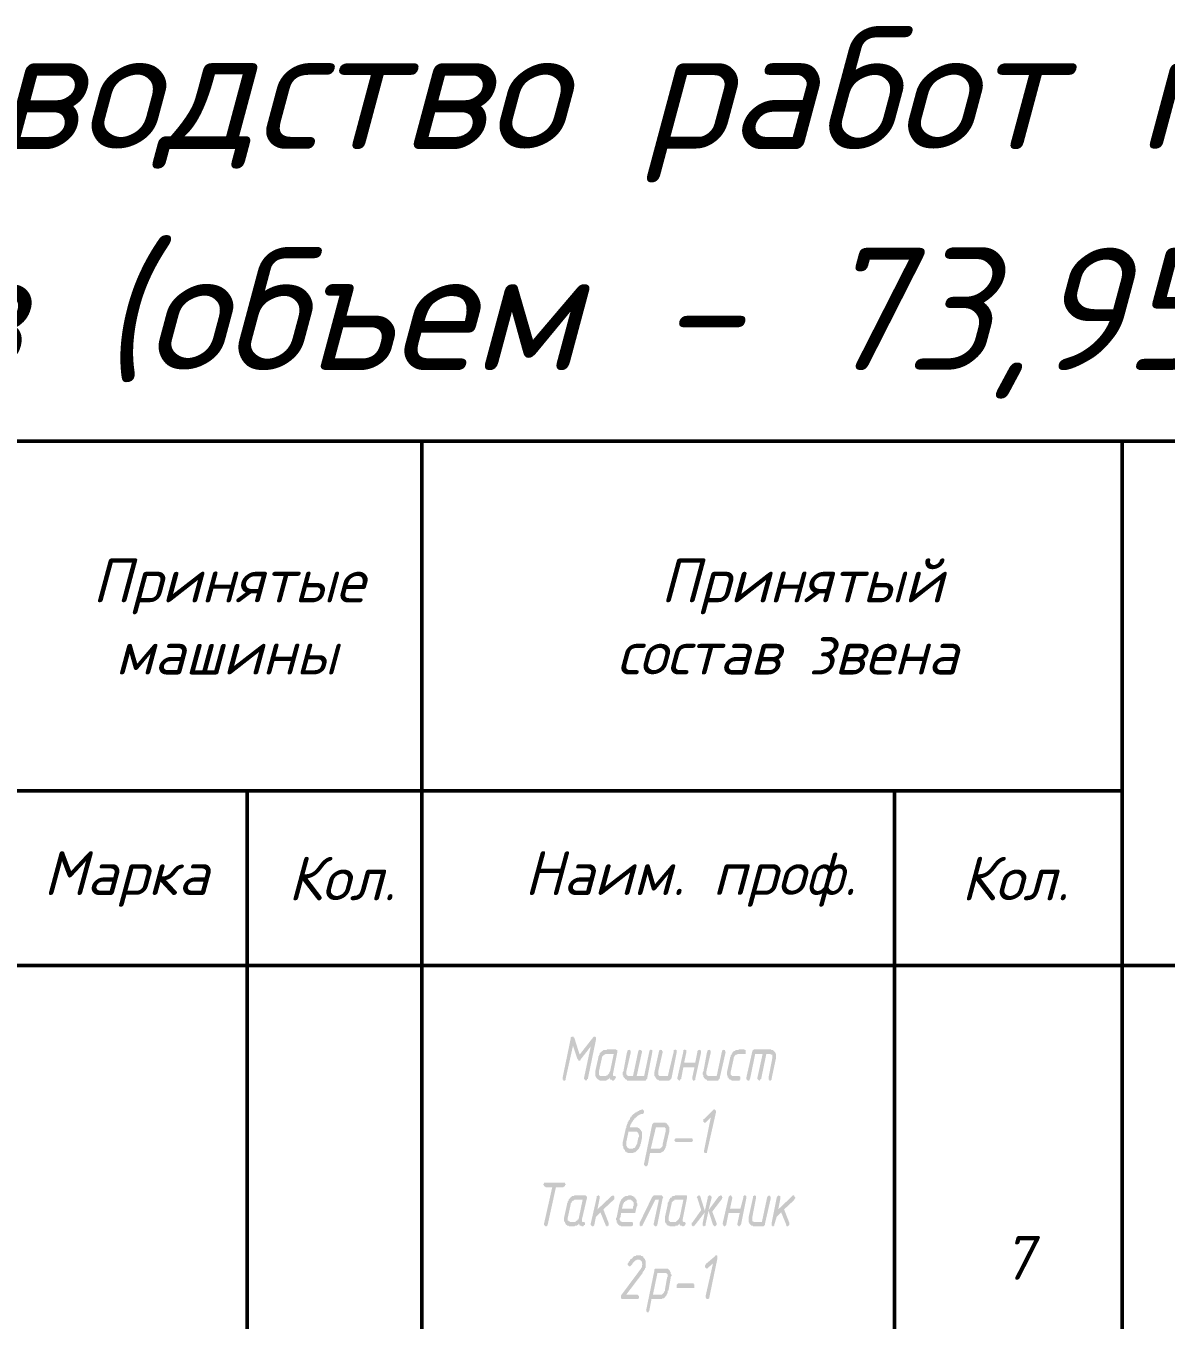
# Model space of a CAD drawing. Header units: millimetres. Extents: x 2279 to 5236, y 896 to 2828.
# Drawn here: x 3806.6 to 3871.7, y 1210.2 to 1284.2 of the extents above; entities that cross this region are included whole.
import ezdxf

# ---------------------------------------------------------------- set-up
doc = ezdxf.new("R2010")
doc.units = ezdxf.units.MM
doc.layers.add('PDF _!!ТОНКАЯ', color=7, linetype='Continuous')
doc.layers.add('PDF _Текст', color=7, linetype='Continuous')
doc.styles.add('PDF ISOCPEUR Italic', font='isocpeui.ttf')

msp = doc.modelspace()

# ---------------------------------------------------------------- hatches: boundary and pattern name
at = {"layer": 'PDF _!!ТОНКАЯ', "transparency": 33554559}
for points in [[(3837.82, 1225.91), (3837.397, 1224.005), (3837.397, 1224.005), (3837.397, 1223.963), (3837.355, 1223.921), (3837.355, 1223.921), (3837.312, 1223.921), (3837.27, 1223.921), (3837.27, 1223.963), (3837.228, 1223.963), (3837.228, 1224.005), (3837.228, 1224.048), (3837.228, 1224.048), (3837.228, 1224.09), (3837.228, 1224.09), (3837.693, 1226.334), (3837.693, 1226.376), (3837.736, 1226.418), (3837.736, 1226.418), (3837.778, 1226.418), (3837.778, 1226.418), (3837.82, 1226.418), (3837.863, 1226.418), (3837.863, 1226.376), (3837.905, 1226.376), (3837.905, 1226.334), (3838.201, 1225.402), (3838.963, 1226.376), (3839.006, 1226.418), (3839.006, 1226.418), (3839.048, 1226.418), (3839.09, 1226.418), (3839.09, 1226.418), (3839.133, 1226.376), (3839.133, 1226.376), (3839.133, 1226.334), (3839.133, 1226.291), (3839.133, 1226.249), (3839.133, 1226.249), (3838.667, 1224.005), (3838.625, 1224.005), (3838.625, 1223.963), (3838.582, 1223.921), (3838.582, 1223.921), (3838.54, 1223.921), (3838.54, 1223.921), (3838.498, 1223.963), (3838.498, 1223.963), (3838.455, 1224.005), (3838.455, 1224.048), (3838.455, 1224.048), (3838.455, 1224.09), (3838.455, 1224.09), (3838.836, 1225.868), (3838.244, 1225.106), (3838.244, 1225.064), (3838.201, 1225.064), (3838.159, 1225.064), (3838.159, 1225.064), (3838.117, 1225.064), (3838.117, 1225.106), (3838.074, 1225.148)], [(3842.054, 1224.005), (3842.011, 1224.005), (3842.011, 1223.963), (3842.011, 1223.963), (3841.969, 1223.921), (3841.969, 1223.921), (3841.927, 1223.921), (3840.995, 1223.921), (3840.953, 1223.921), (3840.911, 1223.921), (3840.911, 1223.963), (3840.868, 1223.963), (3840.826, 1223.963), (3840.826, 1224.005), (3840.784, 1224.005), (3840.784, 1224.048), (3840.784, 1224.048), (3840.741, 1224.09), (3840.741, 1224.09), (3840.699, 1224.132), (3840.699, 1224.175), (3840.699, 1224.217), (3840.657, 1224.217), (3840.657, 1224.259), (3840.657, 1224.302), (3840.657, 1224.344), (3840.657, 1224.344), (3840.657, 1224.386), (3840.699, 1224.429), (3840.911, 1225.572), (3840.953, 1225.614), (3840.953, 1225.656), (3840.995, 1225.656), (3840.995, 1225.656), (3841.038, 1225.699), (3841.038, 1225.656), (3841.08, 1225.656), (3841.08, 1225.656), (3841.122, 1225.614), (3841.122, 1225.572), (3841.122, 1225.572), (3841.122, 1225.529), (3841.122, 1225.529), (3840.868, 1224.429), (3840.868, 1224.386), (3840.868, 1224.344), (3840.868, 1224.344), (3840.868, 1224.302), (3840.868, 1224.259), (3840.911, 1224.259), (3840.911, 1224.217), (3840.953, 1224.217), (3840.953, 1224.175), (3840.995, 1224.175), (3841.038, 1224.175), (3841.038, 1224.175), (3841.249, 1224.175), (3841.546, 1225.572), (3841.546, 1225.614), (3841.588, 1225.656), (3841.588, 1225.656), (3841.63, 1225.656), (3841.63, 1225.699), (3841.673, 1225.656), (3841.715, 1225.656), (3841.715, 1225.656), (3841.757, 1225.614), (3841.757, 1225.572), (3841.757, 1225.572), (3841.757, 1225.529), (3841.757, 1225.529), (3841.461, 1224.175), (3841.884, 1224.175), (3842.181, 1225.572), (3842.181, 1225.614), (3842.223, 1225.656), (3842.223, 1225.656), (3842.265, 1225.656), (3842.265, 1225.699), (3842.308, 1225.656), (3842.308, 1225.656), (3842.35, 1225.656), (3842.35, 1225.614), (3842.35, 1225.572), (3842.35, 1225.572), (3842.35, 1225.529), (3842.35, 1225.529)], [(3843.578, 1225.572), (3843.578, 1225.614), (3843.578, 1225.656), (3843.62, 1225.656), (3843.62, 1225.656), (3843.663, 1225.699), (3843.705, 1225.656), (3843.705, 1225.656), (3843.747, 1225.656), (3843.747, 1225.614), (3843.747, 1225.572), (3843.747, 1225.572), (3843.747, 1225.529), (3843.747, 1225.529), (3843.451, 1224.048), (3843.409, 1224.005), (3843.409, 1224.005), (3843.409, 1223.963), (3843.366, 1223.963), (3843.324, 1223.921), (3843.324, 1223.921), (3843.324, 1223.921), (3842.774, 1223.921), (3842.774, 1223.921), (3842.731, 1223.921), (3842.689, 1223.963), (3842.689, 1223.963), (3842.646, 1223.963), (3842.604, 1224.005), (3842.604, 1224.005), (3842.562, 1224.048), (3842.562, 1224.048), (3842.562, 1224.09), (3842.519, 1224.09), (3842.519, 1224.132), (3842.477, 1224.175), (3842.477, 1224.217), (3842.477, 1224.259), (3842.477, 1224.259), (3842.477, 1224.302), (3842.477, 1224.344), (3842.477, 1224.344), (3842.477, 1224.386), (3842.477, 1224.429), (3842.731, 1225.572), (3842.731, 1225.614), (3842.774, 1225.656), (3842.774, 1225.656), (3842.816, 1225.656), (3842.816, 1225.699), (3842.858, 1225.656), (3842.901, 1225.656), (3842.901, 1225.656), (3842.901, 1225.614), (3842.943, 1225.572), (3842.943, 1225.572), (3842.943, 1225.529), (3842.943, 1225.529), (3842.689, 1224.429), (3842.689, 1224.386), (3842.689, 1224.344), (3842.689, 1224.344), (3842.689, 1224.302), (3842.689, 1224.259), (3842.689, 1224.259), (3842.731, 1224.217), (3842.731, 1224.217), (3842.774, 1224.175), (3842.774, 1224.175), (3842.816, 1224.175), (3842.858, 1224.175), (3843.239, 1224.175)], [(3844.763, 1224.683), (3844.128, 1224.683), (3844.001, 1224.005), (3843.959, 1224.005), (3843.959, 1223.963), (3843.917, 1223.921), (3843.917, 1223.921), (3843.874, 1223.921), (3843.874, 1223.921), (3843.832, 1223.963), (3843.832, 1223.963), (3843.79, 1224.005), (3843.79, 1224.048), (3843.79, 1224.048), (3843.79, 1224.09), (3843.79, 1224.09), (3844.128, 1225.572), (3844.128, 1225.614), (3844.128, 1225.656), (3844.171, 1225.656), (3844.171, 1225.656), (3844.213, 1225.699), (3844.255, 1225.656), (3844.255, 1225.656), (3844.298, 1225.656), (3844.298, 1225.614), (3844.298, 1225.572), (3844.298, 1225.572), (3844.298, 1225.529), (3844.298, 1225.529), (3844.171, 1224.937), (3844.806, 1224.937), (3844.933, 1225.572), (3844.933, 1225.614), (3844.975, 1225.656), (3844.975, 1225.656), (3845.017, 1225.656), (3845.017, 1225.699), (3845.06, 1225.656), (3845.102, 1225.656), (3845.102, 1225.656), (3845.144, 1225.614), (3845.144, 1225.572), (3845.144, 1225.572), (3845.144, 1225.529), (3845.144, 1225.529), (3844.806, 1224.005), (3844.806, 1224.005), (3844.806, 1223.963), (3844.763, 1223.921), (3844.721, 1223.921), (3844.721, 1223.921), (3844.679, 1223.921), (3844.679, 1223.963), (3844.636, 1223.963), (3844.636, 1224.005), (3844.636, 1224.048), (3844.636, 1224.048), (3844.636, 1224.09), (3844.636, 1224.09)], [(3846.33, 1225.572), (3846.33, 1225.614), (3846.372, 1225.656), (3846.372, 1225.656), (3846.414, 1225.656), (3846.414, 1225.699), (3846.457, 1225.656), (3846.499, 1225.656), (3846.499, 1225.656), (3846.499, 1225.614), (3846.541, 1225.572), (3846.541, 1225.572), (3846.541, 1225.529), (3846.541, 1225.529), (3846.203, 1224.048), (3846.203, 1224.005), (3846.16, 1224.005), (3846.16, 1223.963), (3846.118, 1223.963), (3846.118, 1223.921), (3846.076, 1223.921), (3846.076, 1223.921), (3845.568, 1223.921), (3845.525, 1223.921), (3845.483, 1223.921), (3845.483, 1223.963), (3845.441, 1223.963), (3845.398, 1223.963), (3845.398, 1224.005), (3845.356, 1224.005), (3845.356, 1224.048), (3845.314, 1224.048), (3845.314, 1224.09), (3845.314, 1224.09), (3845.271, 1224.132), (3845.271, 1224.175), (3845.271, 1224.217), (3845.229, 1224.259), (3845.229, 1224.259), (3845.229, 1224.302), (3845.229, 1224.344), (3845.229, 1224.344), (3845.229, 1224.386), (3845.271, 1224.429), (3845.483, 1225.572), (3845.525, 1225.614), (3845.525, 1225.656), (3845.568, 1225.656), (3845.568, 1225.656), (3845.61, 1225.699), (3845.61, 1225.656), (3845.652, 1225.656), (3845.652, 1225.656), (3845.695, 1225.614), (3845.695, 1225.572), (3845.695, 1225.572), (3845.695, 1225.529), (3845.695, 1225.529), (3845.441, 1224.429), (3845.441, 1224.386), (3845.441, 1224.344), (3845.441, 1224.344), (3845.441, 1224.302), (3845.441, 1224.259), (3845.483, 1224.259), (3845.483, 1224.217), (3845.525, 1224.217), (3845.525, 1224.175), (3845.568, 1224.175), (3845.61, 1224.175), (3845.61, 1224.175), (3846.033, 1224.175)], [(3847.261, 1223.921), (3846.922, 1223.921), (3846.922, 1223.921), (3846.88, 1223.921), (3846.838, 1223.963), (3846.838, 1223.963), (3846.795, 1223.963), (3846.753, 1224.005), (3846.753, 1224.005), (3846.711, 1224.048), (3846.711, 1224.048), (3846.711, 1224.09), (3846.668, 1224.09), (3846.668, 1224.132), (3846.668, 1224.175), (3846.626, 1224.217), (3846.626, 1224.259), (3846.626, 1224.259), (3846.626, 1224.302), (3846.626, 1224.344), (3846.626, 1224.344), (3846.626, 1224.386), (3846.626, 1224.429), (3846.795, 1225.191), (3846.795, 1225.233), (3846.838, 1225.275), (3846.838, 1225.318), (3846.838, 1225.36), (3846.838, 1225.36), (3846.88, 1225.402), (3846.88, 1225.445), (3846.922, 1225.487), (3846.922, 1225.487), (3846.922, 1225.529), (3846.965, 1225.529), (3846.965, 1225.572), (3846.965, 1225.572), (3847.007, 1225.572), (3847.007, 1225.614), (3847.049, 1225.614), (3847.092, 1225.614), (3847.092, 1225.656), (3847.134, 1225.656), (3847.176, 1225.656), (3847.176, 1225.656), (3847.219, 1225.656), (3847.261, 1225.656), (3847.303, 1225.699), (3847.303, 1225.699), (3847.6, 1225.699), (3847.642, 1225.656), (3847.642, 1225.656), (3847.684, 1225.656), (3847.684, 1225.614), (3847.684, 1225.572), (3847.684, 1225.572), (3847.684, 1225.529), (3847.684, 1225.487), (3847.684, 1225.445), (3847.642, 1225.445), (3847.642, 1225.445), (3847.6, 1225.445), (3847.261, 1225.445), (3847.219, 1225.445), (3847.219, 1225.402), (3847.176, 1225.402), (3847.134, 1225.402), (3847.134, 1225.402), (3847.092, 1225.36), (3847.092, 1225.36), (3847.049, 1225.318), (3847.049, 1225.318), (3847.049, 1225.275), (3847.007, 1225.233), (3847.007, 1225.191), (3847.007, 1225.191), (3846.838, 1224.429), (3846.838, 1224.386), (3846.838, 1224.344), (3846.838, 1224.344), (3846.838, 1224.302), (3846.838, 1224.259), (3846.838, 1224.259), (3846.88, 1224.217), (3846.88, 1224.217), (3846.922, 1224.175), (3846.922, 1224.175), (3846.965, 1224.175), (3847.007, 1224.175), (3847.261, 1224.175), (3847.303, 1224.175), (3847.346, 1224.175), (3847.346, 1224.132), (3847.388, 1224.132), (3847.388, 1224.09), (3847.388, 1224.048), (3847.388, 1224.005), (3847.388, 1223.963), (3847.346, 1223.963), (3847.346, 1223.921), (3847.303, 1223.921), (3847.261, 1223.921)], [(3848.065, 1225.572), (3848.065, 1225.614), (3848.108, 1225.656), (3848.108, 1225.656), (3848.15, 1225.656), (3848.15, 1225.699), (3849.124, 1225.699), (3849.166, 1225.656), (3849.166, 1225.656), (3849.208, 1225.656), (3849.251, 1225.656), (3849.251, 1225.656), (3849.293, 1225.614), (3849.293, 1225.614), (3849.335, 1225.572), (3849.335, 1225.572), (3849.378, 1225.529), (3849.378, 1225.487), (3849.378, 1225.487), (3849.42, 1225.445), (3849.42, 1225.402), (3849.42, 1225.36), (3849.42, 1225.318), (3849.42, 1225.275), (3849.42, 1225.275), (3849.42, 1225.233), (3849.42, 1225.191), (3849.42, 1225.191), (3849.166, 1224.005), (3849.166, 1224.005), (3849.166, 1223.963), (3849.124, 1223.921), (3849.081, 1223.921), (3849.081, 1223.921), (3849.039, 1223.921), (3849.039, 1223.963), (3848.997, 1223.963), (3848.997, 1224.005), (3848.997, 1224.048), (3848.997, 1224.048), (3848.997, 1224.09), (3848.997, 1224.09), (3849.208, 1225.191), (3849.208, 1225.233), (3849.208, 1225.275), (3849.208, 1225.275), (3849.208, 1225.318), (3849.208, 1225.318), (3849.208, 1225.36), (3849.208, 1225.402), (3849.166, 1225.402), (3849.124, 1225.402), (3849.124, 1225.445), (3849.081, 1225.445), (3849.081, 1225.445), (3848.87, 1225.445), (3848.573, 1224.005), (3848.531, 1224.005), (3848.531, 1223.963), (3848.489, 1223.921), (3848.489, 1223.921), (3848.446, 1223.921), (3848.446, 1223.921), (3848.404, 1223.963), (3848.404, 1223.963), (3848.362, 1224.005), (3848.362, 1224.048), (3848.362, 1224.048), (3848.362, 1224.09), (3848.362, 1224.09), (3848.658, 1225.445), (3848.235, 1225.445), (3847.938, 1224.005), (3847.938, 1224.005), (3847.896, 1223.963), (3847.896, 1223.921), (3847.854, 1223.921), (3847.854, 1223.921), (3847.811, 1223.921), (3847.769, 1223.963), (3847.769, 1223.963), (3847.727, 1224.005), (3847.727, 1224.048), (3847.727, 1224.048), (3847.727, 1224.09), (3847.727, 1224.09)], [(3845.695, 1221.804), (3845.441, 1221.55), (3845.398, 1221.508), (3845.356, 1221.508), (3845.356, 1221.508), (3845.314, 1221.508), (3845.314, 1221.55), (3845.271, 1221.55), (3845.271, 1221.592), (3845.271, 1221.635), (3845.271, 1221.635), (3845.271, 1221.677), (3845.271, 1221.719), (3845.314, 1221.719), (3845.822, 1222.227), (3845.864, 1222.27), (3845.864, 1222.27), (3845.864, 1222.27), (3845.906, 1222.27), (3845.949, 1222.227), (3845.949, 1222.227), (3845.991, 1222.185), (3845.991, 1222.185), (3845.991, 1222.143), (3845.991, 1222.1), (3845.991, 1222.1), (3845.483, 1219.856), (3845.483, 1219.814), (3845.483, 1219.772), (3845.441, 1219.772), (3845.398, 1219.772), (3845.398, 1219.772), (3845.356, 1219.772), (3845.356, 1219.772), (3845.314, 1219.814), (3845.314, 1219.814), (3845.314, 1219.856), (3845.314, 1219.899), (3845.314, 1219.941), (3845.314, 1219.941)], [(3844.552, 1220.407), (3843.747, 1220.407), (3843.705, 1220.407), (3843.663, 1220.407), (3843.663, 1220.407), (3843.663, 1220.449), (3843.62, 1220.491), (3843.62, 1220.491), (3843.62, 1220.534), (3843.663, 1220.576), (3843.663, 1220.618), (3843.705, 1220.618), (3843.705, 1220.618), (3843.747, 1220.618), (3844.552, 1220.618), (3844.594, 1220.618), (3844.636, 1220.618), (3844.636, 1220.618), (3844.636, 1220.576), (3844.679, 1220.534), (3844.679, 1220.491), (3844.679, 1220.491), (3844.636, 1220.449), (3844.636, 1220.407), (3844.636, 1220.407), (3844.594, 1220.407), (3844.552, 1220.407)], [(3836.847, 1217.824), (3836.381, 1215.708), (3836.381, 1215.665), (3836.339, 1215.623), (3836.339, 1215.623), (3836.296, 1215.581), (3836.296, 1215.581), (3836.254, 1215.581), (3836.212, 1215.623), (3836.212, 1215.623), (3836.169, 1215.665), (3836.169, 1215.708), (3836.169, 1215.708), (3836.169, 1215.75), (3836.169, 1215.75), (3836.635, 1217.824), (3836.254, 1217.824), (3836.212, 1217.867), (3836.169, 1217.867), (3836.169, 1217.867), (3836.169, 1217.909), (3836.127, 1217.951), (3836.127, 1217.951), (3836.127, 1217.994), (3836.169, 1218.036), (3836.169, 1218.078), (3836.169, 1218.078), (3836.212, 1218.078), (3836.254, 1218.078), (3837.27, 1218.078), (3837.312, 1218.078), (3837.355, 1218.078), (3837.355, 1218.078), (3837.355, 1218.036), (3837.397, 1217.994), (3837.397, 1217.951), (3837.355, 1217.951), (3837.355, 1217.909), (3837.355, 1217.867), (3837.312, 1217.867), (3837.312, 1217.867), (3837.27, 1217.824)], [(3839.387, 1216.385), (3839.133, 1216.131), (3839.048, 1215.708), (3839.048, 1215.665), (3839.006, 1215.623), (3839.006, 1215.623), (3838.963, 1215.581), (3838.963, 1215.581), (3838.921, 1215.581), (3838.879, 1215.623), (3838.879, 1215.623), (3838.836, 1215.665), (3838.836, 1215.708), (3838.836, 1215.708), (3838.836, 1215.75), (3838.836, 1215.75), (3839.175, 1217.232), (3839.175, 1217.274), (3839.175, 1217.316), (3839.217, 1217.316), (3839.26, 1217.359), (3839.26, 1217.359), (3839.302, 1217.359), (3839.302, 1217.316), (3839.344, 1217.316), (3839.344, 1217.274), (3839.344, 1217.274), (3839.344, 1217.232), (3839.344, 1217.189), (3839.344, 1217.189), (3839.217, 1216.554), (3840.022, 1217.316), (3840.064, 1217.316), (3840.106, 1217.359), (3840.106, 1217.359), (3840.106, 1217.359), (3840.149, 1217.316), (3840.149, 1217.316), (3840.191, 1217.274), (3840.191, 1217.232), (3840.191, 1217.232), (3840.191, 1217.189), (3840.191, 1217.147), (3840.149, 1217.105), (3840.149, 1217.105), (3839.556, 1216.554), (3839.852, 1215.792), (3839.852, 1215.75), (3839.852, 1215.708), (3839.852, 1215.665), (3839.852, 1215.665), (3839.852, 1215.623), (3839.81, 1215.623), (3839.81, 1215.581), (3839.768, 1215.581), (3839.725, 1215.581), (3839.725, 1215.623), (3839.683, 1215.623), (3839.683, 1215.665)], [(3842.858, 1217.359), (3842.901, 1217.359), (3842.901, 1217.316), (3842.943, 1217.316), (3842.943, 1217.274), (3842.943, 1217.274), (3842.985, 1217.232), (3842.943, 1217.189), (3842.943, 1217.189), (3842.646, 1215.708), (3842.646, 1215.665), (3842.604, 1215.623), (3842.604, 1215.623), (3842.562, 1215.581), (3842.562, 1215.581), (3842.519, 1215.581), (3842.477, 1215.623), (3842.477, 1215.623), (3842.435, 1215.665), (3842.435, 1215.708), (3842.435, 1215.708), (3842.435, 1215.75), (3842.435, 1215.75), (3842.731, 1217.105), (3842.519, 1217.105), (3841.8, 1215.665), (3841.8, 1215.623), (3841.757, 1215.623), (3841.715, 1215.581), (3841.715, 1215.581), (3841.673, 1215.581), (3841.673, 1215.623), (3841.63, 1215.623), (3841.63, 1215.665), (3841.63, 1215.665), (3841.63, 1215.708), (3841.63, 1215.75), (3841.63, 1215.792), (3842.35, 1217.274), (3842.392, 1217.316), (3842.392, 1217.316), (3842.435, 1217.359), (3842.435, 1217.359)], [(3845.568, 1216.47), (3845.398, 1215.708), (3845.398, 1215.665), (3845.398, 1215.623), (3845.356, 1215.623), (3845.314, 1215.581), (3845.314, 1215.581), (3845.271, 1215.581), (3845.271, 1215.623), (3845.229, 1215.623), (3845.229, 1215.665), (3845.229, 1215.708), (3845.229, 1215.708), (3845.229, 1215.75), (3845.229, 1215.75), (3845.356, 1216.385), (3844.763, 1215.623), (3844.721, 1215.623), (3844.721, 1215.581), (3844.679, 1215.581), (3844.679, 1215.581), (3844.636, 1215.623), (3844.636, 1215.623), (3844.594, 1215.665), (3844.594, 1215.708), (3844.594, 1215.708), (3844.594, 1215.75), (3844.594, 1215.792), (3844.636, 1215.792), (3845.144, 1216.512), (3844.933, 1217.189), (3844.933, 1217.189), (3844.89, 1217.232), (3844.933, 1217.274), (3844.933, 1217.274), (3844.933, 1217.316), (3844.975, 1217.316), (3844.975, 1217.359), (3845.017, 1217.359), (3845.06, 1217.359), (3845.06, 1217.316), (3845.102, 1217.316), (3845.102, 1217.274), (3845.102, 1217.274), (3845.356, 1216.47), (3845.525, 1217.232), (3845.525, 1217.274), (3845.568, 1217.316), (3845.568, 1217.316), (3845.61, 1217.359), (3845.61, 1217.359), (3845.652, 1217.359), (3845.695, 1217.316), (3845.695, 1217.316), (3845.737, 1217.274), (3845.737, 1217.274), (3845.737, 1217.232), (3845.737, 1217.189), (3845.737, 1217.189), (3845.568, 1216.512), (3846.16, 1217.316), (3846.203, 1217.316), (3846.245, 1217.359), (3846.245, 1217.359), (3846.287, 1217.359), (3846.33, 1217.316), (3846.33, 1217.316), (3846.33, 1217.274), (3846.372, 1217.232), (3846.372, 1217.232), (3846.33, 1217.189), (3846.33, 1217.147), (3846.33, 1217.147), (3845.779, 1216.427), (3846.033, 1215.75), (3846.033, 1215.75), (3846.033, 1215.708), (3846.033, 1215.665), (3846.033, 1215.665), (3845.991, 1215.623), (3845.991, 1215.623), (3845.949, 1215.581), (3845.949, 1215.581), (3845.906, 1215.581), (3845.864, 1215.623), (3845.864, 1215.623), (3845.822, 1215.665), (3845.822, 1215.665)], [(3847.346, 1216.343), (3846.711, 1216.343), (3846.584, 1215.708), (3846.584, 1215.665), (3846.541, 1215.623), (3846.541, 1215.623), (3846.499, 1215.581), (3846.499, 1215.581), (3846.457, 1215.581), (3846.414, 1215.623), (3846.414, 1215.623), (3846.414, 1215.665), (3846.372, 1215.708), (3846.372, 1215.708), (3846.372, 1215.75), (3846.372, 1215.75), (3846.711, 1217.232), (3846.711, 1217.274), (3846.753, 1217.316), (3846.753, 1217.316), (3846.795, 1217.359), (3846.795, 1217.359), (3846.838, 1217.359), (3846.88, 1217.316), (3846.88, 1217.316), (3846.88, 1217.274), (3846.922, 1217.232), (3846.922, 1217.232), (3846.922, 1217.189), (3846.922, 1217.189), (3846.795, 1216.597), (3847.388, 1216.597), (3847.557, 1217.232), (3847.557, 1217.274), (3847.557, 1217.316), (3847.6, 1217.316), (3847.6, 1217.359), (3847.642, 1217.359), (3847.684, 1217.359), (3847.684, 1217.316), (3847.727, 1217.316), (3847.727, 1217.274), (3847.727, 1217.274), (3847.727, 1217.232), (3847.727, 1217.189), (3847.727, 1217.189), (3847.43, 1215.708), (3847.388, 1215.665), (3847.388, 1215.623), (3847.346, 1215.623), (3847.346, 1215.581), (3847.303, 1215.581), (3847.303, 1215.581), (3847.261, 1215.623), (3847.261, 1215.623), (3847.219, 1215.665), (3847.219, 1215.708), (3847.219, 1215.708), (3847.219, 1215.75), (3847.219, 1215.75)], [(3848.912, 1217.232), (3848.954, 1217.274), (3848.954, 1217.316), (3848.997, 1217.316), (3848.997, 1217.359), (3849.039, 1217.359), (3849.039, 1217.359), (3849.081, 1217.316), (3849.081, 1217.316), (3849.124, 1217.274), (3849.124, 1217.274), (3849.124, 1217.232), (3849.124, 1217.189), (3849.124, 1217.189), (3848.785, 1215.708), (3848.785, 1215.665), (3848.785, 1215.665), (3848.743, 1215.623), (3848.743, 1215.623), (3848.7, 1215.581), (3848.658, 1215.581), (3848.658, 1215.581), (3848.15, 1215.581), (3848.108, 1215.581), (3848.108, 1215.623), (3848.065, 1215.623), (3848.023, 1215.623), (3848.023, 1215.623), (3847.981, 1215.665), (3847.981, 1215.665), (3847.938, 1215.708), (3847.938, 1215.708), (3847.896, 1215.75), (3847.896, 1215.792), (3847.896, 1215.792), (3847.854, 1215.835), (3847.854, 1215.877), (3847.854, 1215.919), (3847.854, 1215.962), (3847.854, 1215.962), (3847.854, 1216.004), (3847.854, 1216.046), (3847.854, 1216.089), (3847.854, 1216.089), (3848.108, 1217.232), (3848.108, 1217.274), (3848.108, 1217.316), (3848.15, 1217.316), (3848.192, 1217.359), (3848.192, 1217.359), (3848.235, 1217.359), (3848.235, 1217.316), (3848.277, 1217.316), (3848.277, 1217.274), (3848.277, 1217.274), (3848.277, 1217.232), (3848.277, 1217.189), (3848.277, 1217.189), (3848.065, 1216.089), (3848.065, 1216.046), (3848.065, 1216.004), (3848.065, 1216.004), (3848.065, 1215.962), (3848.065, 1215.919), (3848.065, 1215.919), (3848.065, 1215.877), (3848.108, 1215.877), (3848.108, 1215.877), (3848.15, 1215.835), (3848.192, 1215.835), (3848.192, 1215.835), (3848.616, 1215.835)], [(3849.716, 1216.385), (3849.462, 1216.131), (3849.335, 1215.708), (3849.335, 1215.665), (3849.335, 1215.623), (3849.293, 1215.623), (3849.293, 1215.581), (3849.251, 1215.581), (3849.208, 1215.581), (3849.208, 1215.623), (3849.166, 1215.623), (3849.166, 1215.665), (3849.166, 1215.708), (3849.166, 1215.708), (3849.166, 1215.75), (3849.166, 1215.75), (3849.462, 1217.232), (3849.505, 1217.274), (3849.505, 1217.316), (3849.547, 1217.316), (3849.547, 1217.359), (3849.589, 1217.359), (3849.589, 1217.359), (3849.632, 1217.316), (3849.674, 1217.316), (3849.674, 1217.274), (3849.674, 1217.274), (3849.674, 1217.232), (3849.674, 1217.189), (3849.674, 1217.189), (3849.547, 1216.554), (3850.351, 1217.316), (3850.351, 1217.316), (3850.394, 1217.359), (3850.394, 1217.359), (3850.436, 1217.359), (3850.478, 1217.316), (3850.478, 1217.316), (3850.478, 1217.274), (3850.521, 1217.232), (3850.521, 1217.232), (3850.521, 1217.189), (3850.478, 1217.147), (3850.478, 1217.105), (3850.478, 1217.105), (3849.886, 1216.554), (3850.182, 1215.792), (3850.182, 1215.75), (3850.182, 1215.708), (3850.182, 1215.665), (3850.182, 1215.665), (3850.14, 1215.623), (3850.14, 1215.623), (3850.097, 1215.581), (3850.097, 1215.581), (3850.055, 1215.581), (3850.013, 1215.623), (3850.013, 1215.623), (3850.013, 1215.665)], [(3841.122, 1213.337), (3841.122, 1213.337), (3841.08, 1213.295), (3841.08, 1213.295), (3841.038, 1213.295), (3840.995, 1213.337), (3840.995, 1213.337), (3840.953, 1213.379), (3840.953, 1213.422), (3840.953, 1213.422), (3840.953, 1213.464), (3840.995, 1213.506), (3840.995, 1213.506), (3840.995, 1213.549), (3841.038, 1213.591), (3841.038, 1213.591), (3841.08, 1213.633), (3841.08, 1213.676), (3841.122, 1213.718), (3841.165, 1213.718), (3841.165, 1213.76), (3841.207, 1213.76), (3841.207, 1213.803), (3841.249, 1213.803), (3841.249, 1213.803), (3841.249, 1213.845), (3841.292, 1213.845), (3841.334, 1213.887), (3841.334, 1213.887), (3841.376, 1213.887), (3841.419, 1213.887), (3841.419, 1213.93), (3841.461, 1213.93), (3841.503, 1213.93), (3841.546, 1213.93), (3841.546, 1213.93), (3841.588, 1213.93), (3841.63, 1213.93), (3841.63, 1213.93), (3841.673, 1213.93), (3841.715, 1213.93), (3841.715, 1213.887), (3841.757, 1213.887), (3841.8, 1213.887), (3841.8, 1213.845), (3841.842, 1213.845), (3841.842, 1213.803), (3841.884, 1213.76), (3841.884, 1213.76), (3841.927, 1213.718), (3841.927, 1213.676), (3841.927, 1213.633), (3841.969, 1213.633), (3841.969, 1213.591), (3841.969, 1213.549), (3841.969, 1213.506), (3841.969, 1213.464), (3841.969, 1213.422), (3841.969, 1213.379), (3841.969, 1213.379), (3841.969, 1213.337), (3841.969, 1213.295), (3841.969, 1213.252), (3841.969, 1213.21), (3841.927, 1213.21), (3841.927, 1213.168), (3841.927, 1213.125), (3841.884, 1213.083), (3841.884, 1213.041), (3841.842, 1213.041), (3841.842, 1212.998), (3841.8, 1212.956), (3841.8, 1212.914), (3840.868, 1211.686), (3841.503, 1211.686), (3841.503, 1211.686), (3841.546, 1211.644), (3841.546, 1211.644), (3841.588, 1211.601), (3841.588, 1211.601), (3841.588, 1211.559), (3841.588, 1211.517), (3841.588, 1211.474), (3841.546, 1211.474), (3841.546, 1211.432), (3841.503, 1211.432), (3841.503, 1211.432), (3840.657, 1211.432), (3840.614, 1211.432), (3840.614, 1211.432), (3840.572, 1211.474), (3840.572, 1211.474), (3840.572, 1211.517), (3840.572, 1211.559), (3840.572, 1211.601), (3840.572, 1211.644), (3840.572, 1211.644), (3841.673, 1213.125), (3841.673, 1213.125), (3841.715, 1213.168), (3841.715, 1213.21), (3841.757, 1213.252), (3841.757, 1213.295), (3841.757, 1213.295), (3841.757, 1213.337), (3841.757, 1213.379), (3841.8, 1213.422), (3841.8, 1213.422), (3841.757, 1213.464), (3841.757, 1213.506), (3841.757, 1213.549), (3841.757, 1213.549), (3841.757, 1213.591), (3841.715, 1213.591), (3841.715, 1213.633), (3841.673, 1213.633), (3841.673, 1213.633), (3841.63, 1213.676), (3841.588, 1213.676), (3841.588, 1213.676), (3841.546, 1213.676), (3841.546, 1213.676), (3841.503, 1213.676), (3841.503, 1213.676), (3841.461, 1213.676), (3841.419, 1213.633), (3841.419, 1213.633), (3841.376, 1213.633), (3841.334, 1213.591), (3841.334, 1213.591), (3841.292, 1213.549), (3841.249, 1213.506), (3841.249, 1213.506), (3841.249, 1213.464), (3841.207, 1213.464), (3841.207, 1213.422), (3841.165, 1213.379), (3841.165, 1213.379), (3841.122, 1213.337)], [(3845.822, 1213.464), (3845.525, 1213.21), (3845.483, 1213.168), (3845.483, 1213.168), (3845.441, 1213.168), (3845.441, 1213.21), (3845.398, 1213.21), (3845.398, 1213.21), (3845.356, 1213.252), (3845.356, 1213.295), (3845.356, 1213.337), (3845.356, 1213.337), (3845.398, 1213.379), (3845.398, 1213.422), (3845.949, 1213.887), (3845.949, 1213.93), (3845.991, 1213.93), (3845.991, 1213.93), (3846.033, 1213.93), (3846.033, 1213.93), (3846.076, 1213.887), (3846.076, 1213.887), (3846.076, 1213.845), (3846.076, 1213.803), (3846.076, 1213.76), (3846.076, 1213.76), (3845.61, 1211.517), (3845.61, 1211.474), (3845.568, 1211.474), (3845.568, 1211.432), (3845.525, 1211.432), (3845.525, 1211.432), (3845.483, 1211.432), (3845.441, 1211.432), (3845.441, 1211.474), (3845.398, 1211.517), (3845.398, 1211.517), (3845.398, 1211.559), (3845.398, 1211.601), (3845.398, 1211.601)], [(3844.679, 1212.067), (3843.832, 1212.067), (3843.832, 1212.067), (3843.79, 1212.067), (3843.747, 1212.067), (3843.747, 1212.109), (3843.747, 1212.152), (3843.747, 1212.194), (3843.747, 1212.236), (3843.747, 1212.236), (3843.79, 1212.279), (3843.79, 1212.279), (3843.832, 1212.321), (3843.832, 1212.321), (3844.679, 1212.321), (3844.721, 1212.321), (3844.721, 1212.279), (3844.763, 1212.279), (3844.763, 1212.236), (3844.763, 1212.194), (3844.763, 1212.194), (3844.763, 1212.152), (3844.763, 1212.109), (3844.763, 1212.067), (3844.721, 1212.067), (3844.679, 1212.067), (3844.679, 1212.067)]]:
    msp.add_hatch(color=256, dxfattribs=at).paths.add_polyline_path(points)
h = msp.add_hatch(color=256, dxfattribs=at)
h.paths.add_polyline_path([(3839.471, 1224.175), (3839.641, 1224.175), (3839.683, 1224.175), (3839.725, 1224.175), (3839.725, 1224.217), (3839.768, 1224.217), (3839.81, 1224.217), (3839.81, 1224.259), (3839.852, 1224.302), (3839.852, 1224.302), (3839.895, 1224.344), (3839.895, 1224.386), (3839.895, 1224.386), (3839.937, 1224.429), (3840.149, 1225.445), (3839.725, 1225.445), (3839.683, 1225.445), (3839.641, 1225.402), (3839.641, 1225.402), (3839.598, 1225.402), (3839.598, 1225.402), (3839.556, 1225.36), (3839.556, 1225.36), (3839.514, 1225.318), (3839.514, 1225.318), (3839.471, 1225.275), (3839.471, 1225.233), (3839.471, 1225.191), (3839.471, 1225.191), (3839.302, 1224.429), (3839.302, 1224.386), (3839.302, 1224.344), (3839.302, 1224.344), (3839.302, 1224.302), (3839.302, 1224.259), (3839.302, 1224.259), (3839.344, 1224.217), (3839.344, 1224.217), (3839.387, 1224.175), (3839.387, 1224.175), (3839.429, 1224.175), (3839.471, 1224.175)], flags=0)
h.paths.add_polyline_path([(3839.387, 1223.921), (3839.387, 1223.921), (3839.344, 1223.921), (3839.302, 1223.963), (3839.26, 1223.963), (3839.26, 1223.963), (3839.217, 1224.005), (3839.217, 1224.005), (3839.175, 1224.048), (3839.175, 1224.048), (3839.175, 1224.09), (3839.133, 1224.09), (3839.133, 1224.132), (3839.09, 1224.175), (3839.09, 1224.217), (3839.09, 1224.217), (3839.09, 1224.259), (3839.09, 1224.302), (3839.09, 1224.302), (3839.09, 1224.344), (3839.09, 1224.386), (3839.09, 1224.429), (3839.26, 1225.191), (3839.26, 1225.233), (3839.26, 1225.275), (3839.302, 1225.318), (3839.302, 1225.36), (3839.302, 1225.36), (3839.344, 1225.402), (3839.344, 1225.445), (3839.344, 1225.487), (3839.387, 1225.487), (3839.387, 1225.529), (3839.429, 1225.529), (3839.429, 1225.572), (3839.429, 1225.572), (3839.471, 1225.572), (3839.471, 1225.614), (3839.514, 1225.614), (3839.514, 1225.614), (3839.556, 1225.656), (3839.598, 1225.656), (3839.598, 1225.656), (3839.641, 1225.656), (3839.683, 1225.656), (3839.725, 1225.656), (3839.768, 1225.699), (3839.768, 1225.699), (3840.276, 1225.699), (3840.318, 1225.656), (3840.36, 1225.656), (3840.36, 1225.656), (3840.36, 1225.614), (3840.36, 1225.572), (3840.36, 1225.572), (3840.106, 1224.302), (3840.106, 1224.259), (3840.106, 1224.259), (3840.106, 1224.217), (3840.106, 1224.217), (3840.149, 1224.175), (3840.149, 1224.175), (3840.191, 1224.175), (3840.191, 1224.175), (3840.233, 1224.175), (3840.233, 1224.132), (3840.276, 1224.132), (3840.276, 1224.09), (3840.233, 1224.048), (3840.233, 1224.005), (3840.233, 1224.005), (3840.191, 1223.963), (3840.191, 1223.963), (3840.149, 1223.921), (3840.149, 1223.921), (3840.106, 1223.921), (3840.106, 1223.921), (3840.064, 1223.921), (3840.022, 1223.963), (3839.979, 1223.963), (3839.979, 1223.963), (3839.937, 1224.005), (3839.937, 1224.005), (3839.937, 1224.048), (3839.937, 1224.09), (3839.895, 1224.048), (3839.895, 1224.005), (3839.852, 1224.005), (3839.852, 1224.005), (3839.81, 1223.963), (3839.768, 1223.963), (3839.768, 1223.963), (3839.725, 1223.921), (3839.683, 1223.921), (3839.641, 1223.921), (3839.641, 1223.921), (3839.598, 1223.921)], flags=0)
h = msp.add_hatch(color=256, dxfattribs=at)
h.paths.add_polyline_path([(3841.122, 1220.026), (3841.122, 1220.026), (3841.165, 1220.026), (3841.207, 1220.026), (3841.249, 1220.026), (3841.249, 1220.026), (3841.292, 1220.068), (3841.292, 1220.068), (3841.334, 1220.068), (3841.376, 1220.11), (3841.376, 1220.11), (3841.376, 1220.153), (3841.419, 1220.153), (3841.419, 1220.195), (3841.461, 1220.237), (3841.461, 1220.237), (3841.461, 1220.28), (3841.503, 1220.322), (3841.503, 1220.364), (3841.503, 1220.407), (3841.546, 1220.618), (3841.546, 1220.661), (3841.588, 1220.703), (3841.588, 1220.745), (3841.588, 1220.788), (3841.588, 1220.83), (3841.588, 1220.83), (3841.546, 1220.872), (3841.546, 1220.915), (3841.546, 1220.915), (3841.503, 1220.957), (3841.503, 1220.957), (3841.461, 1220.999), (3841.461, 1220.999), (3841.419, 1220.999), (3841.376, 1220.999), (3841.334, 1220.999), (3841.334, 1220.999), (3840.995, 1220.999), (3840.868, 1220.407), (3840.868, 1220.364), (3840.868, 1220.322), (3840.868, 1220.28), (3840.868, 1220.237), (3840.868, 1220.195), (3840.868, 1220.195), (3840.911, 1220.153), (3840.911, 1220.11), (3840.953, 1220.11), (3840.953, 1220.11), (3840.953, 1220.068), (3840.995, 1220.068), (3840.995, 1220.026), (3841.038, 1220.026), (3841.08, 1220.026), (3841.122, 1220.026), (3841.122, 1220.026)], flags=0)
h.paths.add_polyline_path([(3841.038, 1219.772), (3841.038, 1219.772), (3840.995, 1219.772), (3840.953, 1219.772), (3840.953, 1219.772), (3840.911, 1219.814), (3840.911, 1219.814), (3840.868, 1219.814), (3840.868, 1219.856), (3840.826, 1219.856), (3840.784, 1219.899), (3840.784, 1219.941), (3840.784, 1219.941), (3840.741, 1219.983), (3840.741, 1220.026), (3840.699, 1220.026), (3840.699, 1220.068), (3840.699, 1220.11), (3840.699, 1220.153), (3840.657, 1220.195), (3840.657, 1220.237), (3840.657, 1220.237), (3840.657, 1220.28), (3840.657, 1220.322), (3840.657, 1220.364), (3840.657, 1220.364), (3840.826, 1221.126), (3840.826, 1221.169), (3840.868, 1221.211), (3840.868, 1221.253), (3840.868, 1221.296), (3840.868, 1221.338), (3840.911, 1221.38), (3840.911, 1221.423), (3840.911, 1221.423), (3840.953, 1221.465), (3840.953, 1221.508), (3840.953, 1221.55), (3840.995, 1221.592), (3840.995, 1221.592), (3840.995, 1221.635), (3841.038, 1221.677), (3841.038, 1221.677), (3841.08, 1221.719), (3841.08, 1221.762), (3841.08, 1221.804), (3841.122, 1221.804), (3841.122, 1221.846), (3841.165, 1221.846), (3841.165, 1221.889), (3841.207, 1221.931), (3841.207, 1221.931), (3841.249, 1221.973), (3841.249, 1221.973), (3841.292, 1222.016), (3841.334, 1222.016), (3841.334, 1222.058), (3841.376, 1222.058), (3841.376, 1222.1), (3841.419, 1222.1), (3841.461, 1222.1), (3841.461, 1222.143), (3841.503, 1222.143), (3841.546, 1222.185), (3841.546, 1222.185), (3841.588, 1222.185), (3841.63, 1222.227), (3841.63, 1222.227), (3841.673, 1222.227), (3841.715, 1222.227), (3841.757, 1222.27), (3841.757, 1222.27), (3841.757, 1222.27), (3841.757, 1222.27), (3841.8, 1222.27), (3841.842, 1222.227), (3841.842, 1222.227), (3841.884, 1222.185), (3841.884, 1222.185), (3841.884, 1222.143), (3841.884, 1222.1), (3841.842, 1222.058), (3841.842, 1222.058), (3841.842, 1222.016), (3841.8, 1222.016), (3841.8, 1222.016), (3841.757, 1222.016), (3841.715, 1222.016), (3841.673, 1221.973), (3841.673, 1221.973), (3841.63, 1221.973), (3841.588, 1221.931), (3841.588, 1221.931), (3841.546, 1221.931), (3841.503, 1221.889), (3841.503, 1221.889), (3841.461, 1221.846), (3841.461, 1221.846), (3841.419, 1221.804), (3841.376, 1221.804), (3841.376, 1221.762), (3841.334, 1221.762), (3841.334, 1221.719), (3841.292, 1221.677), (3841.292, 1221.677), (3841.249, 1221.635), (3841.249, 1221.592), (3841.207, 1221.592), (3841.207, 1221.55), (3841.165, 1221.508), (3841.165, 1221.508), (3841.165, 1221.465), (3841.122, 1221.423), (3841.122, 1221.38), (3841.122, 1221.38), (3841.08, 1221.338), (3841.08, 1221.296), (3841.08, 1221.253), (3841.376, 1221.253), (3841.419, 1221.253), (3841.461, 1221.253), (3841.461, 1221.253), (3841.503, 1221.253), (3841.546, 1221.211), (3841.546, 1221.211), (3841.588, 1221.211), (3841.63, 1221.169), (3841.63, 1221.169), (3841.673, 1221.126), (3841.673, 1221.126), (3841.673, 1221.084), (3841.715, 1221.084), (3841.715, 1221.042), (3841.757, 1220.999), (3841.757, 1220.957), (3841.757, 1220.957), (3841.757, 1220.915), (3841.757, 1220.872), (3841.757, 1220.83), (3841.757, 1220.788), (3841.757, 1220.788), (3841.757, 1220.745), (3841.757, 1220.703), (3841.757, 1220.661), (3841.757, 1220.618), (3841.715, 1220.407), (3841.715, 1220.322), (3841.673, 1220.28), (3841.673, 1220.28), (3841.673, 1220.237), (3841.673, 1220.195), (3841.63, 1220.153), (3841.63, 1220.11), (3841.588, 1220.068), (3841.588, 1220.068), (3841.588, 1220.026), (3841.546, 1219.983), (3841.546, 1219.983), (3841.503, 1219.941), (3841.503, 1219.941), (3841.461, 1219.899), (3841.461, 1219.899), (3841.419, 1219.856), (3841.419, 1219.856), (3841.376, 1219.814), (3841.376, 1219.814), (3841.334, 1219.814), (3841.334, 1219.814), (3841.292, 1219.814), (3841.249, 1219.772), (3841.249, 1219.772), (3841.207, 1219.772), (3841.165, 1219.772), (3841.122, 1219.772), (3841.122, 1219.772), (3841.08, 1219.772), (3841.038, 1219.772)], flags=0)
h = msp.add_hatch(color=256, dxfattribs=at)
h.paths.add_polyline_path([(3842.35, 1221.423), (3842.392, 1221.465), (3842.392, 1221.465), (3842.435, 1221.508), (3842.435, 1221.508), (3842.477, 1221.508), (3843.028, 1221.508), (3843.028, 1221.508), (3843.07, 1221.508), (3843.112, 1221.508), (3843.112, 1221.465), (3843.155, 1221.465), (3843.197, 1221.465), (3843.197, 1221.423), (3843.239, 1221.423), (3843.239, 1221.38), (3843.239, 1221.38), (3843.282, 1221.338), (3843.282, 1221.296), (3843.324, 1221.253), (3843.324, 1221.253), (3843.324, 1221.211), (3843.324, 1221.169), (3843.324, 1221.126), (3843.324, 1221.126), (3843.324, 1221.084), (3843.324, 1221.042), (3843.324, 1220.999), (3843.155, 1220.28), (3843.155, 1220.237), (3843.155, 1220.195), (3843.112, 1220.153), (3843.112, 1220.11), (3843.112, 1220.068), (3843.07, 1220.026), (3843.07, 1219.983), (3843.07, 1219.983), (3843.028, 1219.941), (3843.028, 1219.899), (3842.985, 1219.899), (3842.985, 1219.856), (3842.943, 1219.856), (3842.943, 1219.856), (3842.901, 1219.814), (3842.901, 1219.814), (3842.858, 1219.814), (3842.816, 1219.772), (3842.816, 1219.772), (3842.774, 1219.772), (3842.731, 1219.772), (3842.689, 1219.772), (3842.646, 1219.772), (3842.646, 1219.772), (3842.223, 1219.772), (3842.096, 1219.094), (3842.054, 1219.052), (3842.054, 1219.052), (3842.011, 1219.01), (3842.011, 1219.01), (3841.969, 1219.01), (3841.969, 1219.01), (3841.927, 1219.052), (3841.927, 1219.052), (3841.884, 1219.094), (3841.884, 1219.094), (3841.884, 1219.137), (3841.884, 1219.179), (3841.884, 1219.179)], flags=0)
h.paths.add_polyline_path([(3842.562, 1221.253), (3842.265, 1220.026), (3842.689, 1220.026), (3842.731, 1220.026), (3842.774, 1220.026), (3842.774, 1220.026), (3842.816, 1220.026), (3842.816, 1220.068), (3842.858, 1220.068), (3842.858, 1220.11), (3842.901, 1220.11), (3842.901, 1220.153), (3842.943, 1220.153), (3842.943, 1220.195), (3842.943, 1220.237), (3842.943, 1220.28), (3843.112, 1220.999), (3843.112, 1221.042), (3843.112, 1221.084), (3843.112, 1221.084), (3843.112, 1221.126), (3843.112, 1221.169), (3843.112, 1221.211), (3843.07, 1221.211), (3843.07, 1221.253), (3843.028, 1221.253), (3843.028, 1221.253), (3842.985, 1221.253), (3842.943, 1221.253)], flags=0)
h = msp.add_hatch(color=256, dxfattribs=at)
h.paths.add_polyline_path([(3837.693, 1215.835), (3837.905, 1215.835), (3837.905, 1215.835), (3837.947, 1215.835), (3837.99, 1215.877), (3837.99, 1215.877), (3838.032, 1215.919), (3838.074, 1215.919), (3838.074, 1215.962), (3838.117, 1215.962), (3838.117, 1216.004), (3838.159, 1216.046), (3838.159, 1216.089), (3838.159, 1216.089), (3838.371, 1217.105), (3837.947, 1217.105), (3837.905, 1217.105), (3837.905, 1217.105), (3837.863, 1217.062), (3837.82, 1217.062), (3837.82, 1217.062), (3837.778, 1217.02), (3837.778, 1217.02), (3837.736, 1216.978), (3837.736, 1216.978), (3837.736, 1216.935), (3837.693, 1216.893), (3837.693, 1216.851), (3837.693, 1216.851), (3837.524, 1216.089), (3837.524, 1216.046), (3837.524, 1216.004), (3837.524, 1216.004), (3837.524, 1215.962), (3837.524, 1215.919), (3837.566, 1215.919), (3837.566, 1215.877), (3837.566, 1215.877), (3837.609, 1215.877), (3837.651, 1215.835), (3837.651, 1215.835), (3837.693, 1215.835)], flags=0)
h.paths.add_polyline_path([(3837.651, 1215.581), (3837.609, 1215.581), (3837.566, 1215.623), (3837.566, 1215.623), (3837.524, 1215.623), (3837.482, 1215.623), (3837.482, 1215.665), (3837.439, 1215.665), (3837.397, 1215.708), (3837.397, 1215.708), (3837.397, 1215.75), (3837.355, 1215.75), (3837.355, 1215.792), (3837.355, 1215.835), (3837.312, 1215.877), (3837.312, 1215.919), (3837.312, 1215.962), (3837.312, 1215.962), (3837.312, 1216.004), (3837.312, 1216.046), (3837.312, 1216.046), (3837.312, 1216.089), (3837.482, 1216.851), (3837.482, 1216.893), (3837.524, 1216.935), (3837.524, 1216.978), (3837.524, 1217.02), (3837.566, 1217.062), (3837.566, 1217.062), (3837.566, 1217.105), (3837.609, 1217.147), (3837.609, 1217.147), (3837.651, 1217.189), (3837.651, 1217.232), (3837.651, 1217.232), (3837.651, 1217.232), (3837.693, 1217.232), (3837.736, 1217.274), (3837.736, 1217.274), (3837.778, 1217.316), (3837.778, 1217.316), (3837.82, 1217.316), (3837.863, 1217.316), (3837.863, 1217.316), (3837.905, 1217.359), (3837.947, 1217.359), (3837.99, 1217.359), (3838.032, 1217.359), (3838.54, 1217.359), (3838.54, 1217.359), (3838.582, 1217.316), (3838.582, 1217.316), (3838.625, 1217.274), (3838.625, 1217.232), (3838.625, 1217.232), (3838.328, 1215.962), (3838.328, 1215.919), (3838.328, 1215.919), (3838.328, 1215.919), (3838.328, 1215.877), (3838.371, 1215.835), (3838.413, 1215.835), (3838.413, 1215.835), (3838.455, 1215.835), (3838.455, 1215.835), (3838.498, 1215.792), (3838.498, 1215.792), (3838.498, 1215.75), (3838.498, 1215.708), (3838.498, 1215.665), (3838.455, 1215.665), (3838.455, 1215.623), (3838.413, 1215.623), (3838.413, 1215.581), (3838.371, 1215.581), (3838.371, 1215.581), (3838.328, 1215.581), (3838.286, 1215.623), (3838.244, 1215.623), (3838.244, 1215.623), (3838.201, 1215.623), (3838.201, 1215.665), (3838.159, 1215.708), (3838.159, 1215.708), (3838.159, 1215.75), (3838.117, 1215.708), (3838.117, 1215.708), (3838.117, 1215.665), (3838.074, 1215.665), (3838.032, 1215.623), (3838.032, 1215.623), (3837.99, 1215.623), (3837.947, 1215.623), (3837.947, 1215.623), (3837.905, 1215.581), (3837.863, 1215.581), (3837.82, 1215.581)], flags=0)
h = msp.add_hatch(color=256, dxfattribs=at)
h.paths.add_polyline_path([(3841.249, 1216.724), (3841.292, 1216.766), (3841.292, 1216.808), (3841.292, 1216.851), (3841.292, 1216.851), (3841.292, 1216.893), (3841.292, 1216.935), (3841.249, 1216.978), (3841.249, 1216.978), (3841.249, 1217.02), (3841.207, 1217.02), (3841.207, 1217.062), (3841.165, 1217.062), (3841.165, 1217.062), (3841.122, 1217.105), (3841.08, 1217.105), (3841.08, 1217.105), (3841.038, 1217.105), (3840.995, 1217.105), (3840.953, 1217.105), (3840.953, 1217.105), (3840.911, 1217.062), (3840.868, 1217.062), (3840.868, 1217.062), (3840.826, 1217.062), (3840.826, 1217.02), (3840.784, 1217.02), (3840.784, 1216.978), (3840.741, 1216.978), (3840.741, 1216.935), (3840.699, 1216.893), (3840.699, 1216.893), (3840.699, 1216.851), (3840.657, 1216.808), (3840.657, 1216.766), (3840.657, 1216.766), (3840.657, 1216.724), (3840.614, 1216.597), (3841.249, 1216.597)], flags=0)
h.paths.add_polyline_path([(3841.461, 1216.724), (3841.376, 1216.343), (3840.572, 1216.343), (3840.53, 1216.089), (3840.487, 1216.046), (3840.487, 1216.004), (3840.487, 1216.004), (3840.487, 1215.962), (3840.53, 1215.919), (3840.53, 1215.919), (3840.53, 1215.877), (3840.572, 1215.877), (3840.572, 1215.877), (3840.614, 1215.835), (3840.657, 1215.835), (3840.657, 1215.835), (3841.165, 1215.835), (3841.207, 1215.835), (3841.207, 1215.835), (3841.249, 1215.792), (3841.249, 1215.792), (3841.249, 1215.75), (3841.249, 1215.708), (3841.249, 1215.665), (3841.249, 1215.665), (3841.249, 1215.623), (3841.207, 1215.623), (3841.165, 1215.581), (3841.165, 1215.581), (3840.614, 1215.581), (3840.572, 1215.581), (3840.53, 1215.623), (3840.53, 1215.623), (3840.487, 1215.623), (3840.487, 1215.623), (3840.445, 1215.665), (3840.403, 1215.665), (3840.403, 1215.708), (3840.403, 1215.708), (3840.36, 1215.75), (3840.36, 1215.792), (3840.318, 1215.792), (3840.318, 1215.835), (3840.318, 1215.877), (3840.318, 1215.919), (3840.276, 1215.962), (3840.276, 1215.962), (3840.276, 1216.004), (3840.276, 1216.046), (3840.318, 1216.089), (3840.318, 1216.089), (3840.445, 1216.724), (3840.445, 1216.766), (3840.445, 1216.808), (3840.487, 1216.851), (3840.487, 1216.893), (3840.487, 1216.935), (3840.53, 1216.978), (3840.53, 1216.978), (3840.53, 1217.02), (3840.572, 1217.062), (3840.572, 1217.105), (3840.572, 1217.105), (3840.614, 1217.147), (3840.614, 1217.147), (3840.657, 1217.189), (3840.657, 1217.189), (3840.699, 1217.232), (3840.699, 1217.232), (3840.741, 1217.274), (3840.741, 1217.274), (3840.784, 1217.274), (3840.784, 1217.274), (3840.826, 1217.316), (3840.868, 1217.316), (3840.911, 1217.316), (3840.911, 1217.316), (3840.953, 1217.316), (3840.995, 1217.359), (3841.038, 1217.359), (3841.038, 1217.359), (3841.08, 1217.359), (3841.122, 1217.359), (3841.165, 1217.359), (3841.165, 1217.316), (3841.207, 1217.316), (3841.249, 1217.316), (3841.249, 1217.316), (3841.292, 1217.274), (3841.334, 1217.274), (3841.334, 1217.232), (3841.376, 1217.232), (3841.376, 1217.189), (3841.376, 1217.189), (3841.419, 1217.147), (3841.419, 1217.105), (3841.461, 1217.105), (3841.461, 1217.062), (3841.461, 1217.02), (3841.461, 1216.978), (3841.461, 1216.935), (3841.503, 1216.893), (3841.503, 1216.851), (3841.503, 1216.851), (3841.503, 1216.808), (3841.503, 1216.766), (3841.461, 1216.724), (3841.461, 1216.724)], flags=0)
h = msp.add_hatch(color=256, dxfattribs=at)
h.paths.add_polyline_path([(3843.451, 1215.835), (3843.663, 1215.835), (3843.663, 1215.835), (3843.705, 1215.835), (3843.705, 1215.877), (3843.747, 1215.877), (3843.79, 1215.919), (3843.79, 1215.919), (3843.832, 1215.962), (3843.832, 1215.962), (3843.874, 1216.004), (3843.874, 1216.046), (3843.917, 1216.089), (3843.917, 1216.089), (3844.128, 1217.105), (3843.705, 1217.105), (3843.663, 1217.105), (3843.62, 1217.105), (3843.62, 1217.062), (3843.578, 1217.062), (3843.578, 1217.062), (3843.536, 1217.02), (3843.536, 1217.02), (3843.493, 1216.978), (3843.493, 1216.978), (3843.451, 1216.935), (3843.451, 1216.893), (3843.451, 1216.851), (3843.451, 1216.851), (3843.282, 1216.089), (3843.282, 1216.046), (3843.282, 1216.004), (3843.282, 1216.004), (3843.282, 1215.962), (3843.282, 1215.919), (3843.282, 1215.919), (3843.324, 1215.877), (3843.324, 1215.877), (3843.366, 1215.877), (3843.366, 1215.835), (3843.409, 1215.835), (3843.451, 1215.835)], flags=0)
h.paths.add_polyline_path([(3843.366, 1215.581), (3843.366, 1215.581), (3843.324, 1215.623), (3843.282, 1215.623), (3843.282, 1215.623), (3843.239, 1215.623), (3843.197, 1215.665), (3843.197, 1215.665), (3843.155, 1215.708), (3843.155, 1215.708), (3843.155, 1215.75), (3843.112, 1215.75), (3843.112, 1215.792), (3843.07, 1215.835), (3843.07, 1215.877), (3843.07, 1215.919), (3843.07, 1215.962), (3843.07, 1215.962), (3843.07, 1216.004), (3843.07, 1216.046), (3843.07, 1216.046), (3843.07, 1216.089), (3843.239, 1216.851), (3843.239, 1216.893), (3843.239, 1216.935), (3843.282, 1216.978), (3843.282, 1217.02), (3843.282, 1217.062), (3843.324, 1217.062), (3843.324, 1217.105), (3843.324, 1217.147), (3843.366, 1217.147), (3843.366, 1217.189), (3843.409, 1217.232), (3843.409, 1217.232), (3843.409, 1217.232), (3843.451, 1217.232), (3843.451, 1217.274), (3843.493, 1217.274), (3843.493, 1217.316), (3843.536, 1217.316), (3843.578, 1217.316), (3843.578, 1217.316), (3843.62, 1217.316), (3843.663, 1217.359), (3843.705, 1217.359), (3843.747, 1217.359), (3843.747, 1217.359), (3844.255, 1217.359), (3844.298, 1217.359), (3844.34, 1217.316), (3844.34, 1217.316), (3844.34, 1217.274), (3844.34, 1217.232), (3844.34, 1217.232), (3844.086, 1215.962), (3844.086, 1215.919), (3844.086, 1215.919), (3844.086, 1215.919), (3844.086, 1215.877), (3844.128, 1215.835), (3844.128, 1215.835), (3844.171, 1215.835), (3844.171, 1215.835), (3844.213, 1215.835), (3844.213, 1215.792), (3844.255, 1215.792), (3844.255, 1215.75), (3844.255, 1215.708), (3844.213, 1215.665), (3844.213, 1215.665), (3844.213, 1215.623), (3844.171, 1215.623), (3844.128, 1215.581), (3844.128, 1215.581), (3844.086, 1215.581), (3844.086, 1215.581), (3844.044, 1215.623), (3844.001, 1215.623), (3843.959, 1215.623), (3843.959, 1215.623), (3843.917, 1215.665), (3843.917, 1215.708), (3843.917, 1215.708), (3843.917, 1215.75), (3843.874, 1215.708), (3843.874, 1215.708), (3843.832, 1215.665), (3843.832, 1215.665), (3843.79, 1215.623), (3843.79, 1215.623), (3843.747, 1215.623), (3843.705, 1215.623), (3843.663, 1215.623), (3843.663, 1215.581), (3843.62, 1215.581), (3843.578, 1215.581)], flags=0)
h = msp.add_hatch(color=256, dxfattribs=at)
h.paths.add_polyline_path([(3842.477, 1213.083), (3842.477, 1213.125), (3842.519, 1213.168), (3842.519, 1213.168), (3842.562, 1213.168), (3842.562, 1213.168), (3843.112, 1213.168), (3843.155, 1213.168), (3843.197, 1213.168), (3843.197, 1213.168), (3843.239, 1213.168), (3843.282, 1213.125), (3843.282, 1213.125), (3843.324, 1213.083), (3843.324, 1213.083), (3843.324, 1213.083), (3843.366, 1213.041), (3843.366, 1212.998), (3843.409, 1212.956), (3843.409, 1212.956), (3843.409, 1212.914), (3843.409, 1212.871), (3843.451, 1212.829), (3843.451, 1212.787), (3843.451, 1212.787), (3843.451, 1212.744), (3843.409, 1212.702), (3843.409, 1212.66), (3843.282, 1211.94), (3843.239, 1211.898), (3843.239, 1211.855), (3843.239, 1211.813), (3843.239, 1211.771), (3843.197, 1211.728), (3843.197, 1211.686), (3843.155, 1211.686), (3843.155, 1211.644), (3843.155, 1211.601), (3843.112, 1211.601), (3843.112, 1211.559), (3843.07, 1211.559), (3843.07, 1211.517), (3843.028, 1211.517), (3843.028, 1211.474), (3842.985, 1211.474), (3842.943, 1211.474), (3842.943, 1211.474), (3842.901, 1211.432), (3842.858, 1211.432), (3842.858, 1211.432), (3842.816, 1211.432), (3842.774, 1211.432), (3842.731, 1211.432), (3842.308, 1211.432), (3842.181, 1210.754), (3842.181, 1210.754), (3842.138, 1210.712), (3842.138, 1210.67), (3842.096, 1210.67), (3842.096, 1210.67), (3842.054, 1210.67), (3842.054, 1210.712), (3842.011, 1210.712), (3842.011, 1210.754), (3842.011, 1210.797), (3841.969, 1210.797), (3842.011, 1210.839), (3842.011, 1210.839)], flags=0)
h.paths.add_polyline_path([(3842.646, 1212.914), (3842.392, 1211.686), (3842.816, 1211.686), (3842.816, 1211.686), (3842.858, 1211.686), (3842.901, 1211.686), (3842.901, 1211.686), (3842.943, 1211.728), (3842.943, 1211.728), (3842.985, 1211.771), (3842.985, 1211.771), (3843.028, 1211.813), (3843.028, 1211.855), (3843.028, 1211.855), (3843.07, 1211.898), (3843.07, 1211.94), (3843.197, 1212.66), (3843.239, 1212.702), (3843.239, 1212.744), (3843.239, 1212.787), (3843.239, 1212.787), (3843.239, 1212.829), (3843.197, 1212.871), (3843.197, 1212.871), (3843.155, 1212.914), (3843.155, 1212.914), (3843.112, 1212.914), (3843.07, 1212.914), (3843.07, 1212.914)], flags=0)

# ---------------------------------------------------------------- linework, layer by layer
at = {"layer": 'PDF _!!ТОНКАЯ', "lineweight": 50}
for points in [[(3951.199, 1137.982), (3654.221, 1137.982), (3654.221, 1260.464), (3991.163, 1260.464), (3991.163, 1230.491), (3654.221, 1230.491)], [(3829.191, 1260.464), (3829.191, 1137.982)], [(3869.197, 1260.464), (3869.197, 1137.982)], [(3714.209, 1240.482), (3869.197, 1240.482)], [(3819.2, 1240.482), (3819.2, 1137.982)], [(3856.2, 1240.482), (3856.2, 1137.982)]]:
    msp.add_lwpolyline(points, dxfattribs=at)

# ---------------------------------------------------------------- texts
at = {"layer": 'PDF _Текст', "attachment_point": 7, "style": 'PDF ISOCPEUR Italic'}
for s, insert, char_height in [('Календарный график на производство работ по кладке стен', (3664.648, 1275.256), 6.99972), ('из газосиликатных блоков (объем - 73,95 м³)', (3688.186, 1262.894), 6.99972), ('Принятые', (3810.352, 1250.57), 2.4999), ('Принятый', (3842.822, 1250.57), 2.4999), ('машины', (3811.664, 1247.128), 2.4999), ('состав звена', (3840.325, 1247.128), 2.4999), ('Марка', (3807.558, 1233.847), 2.4999), ('Наим. проф.', (3835.033, 1233.847), 2.4999), ('Кол.', (3821.528, 1234.216), 2.4999), ('Кол.', (3860.01, 1234.216), 2.4999), ('7', (3862.341, 1212.537), 2.5)]:
    msp.add_mtext(s, dxfattribs=dict(at, insert=insert, char_height=char_height))

doc.saveas('drawing.dxf')
